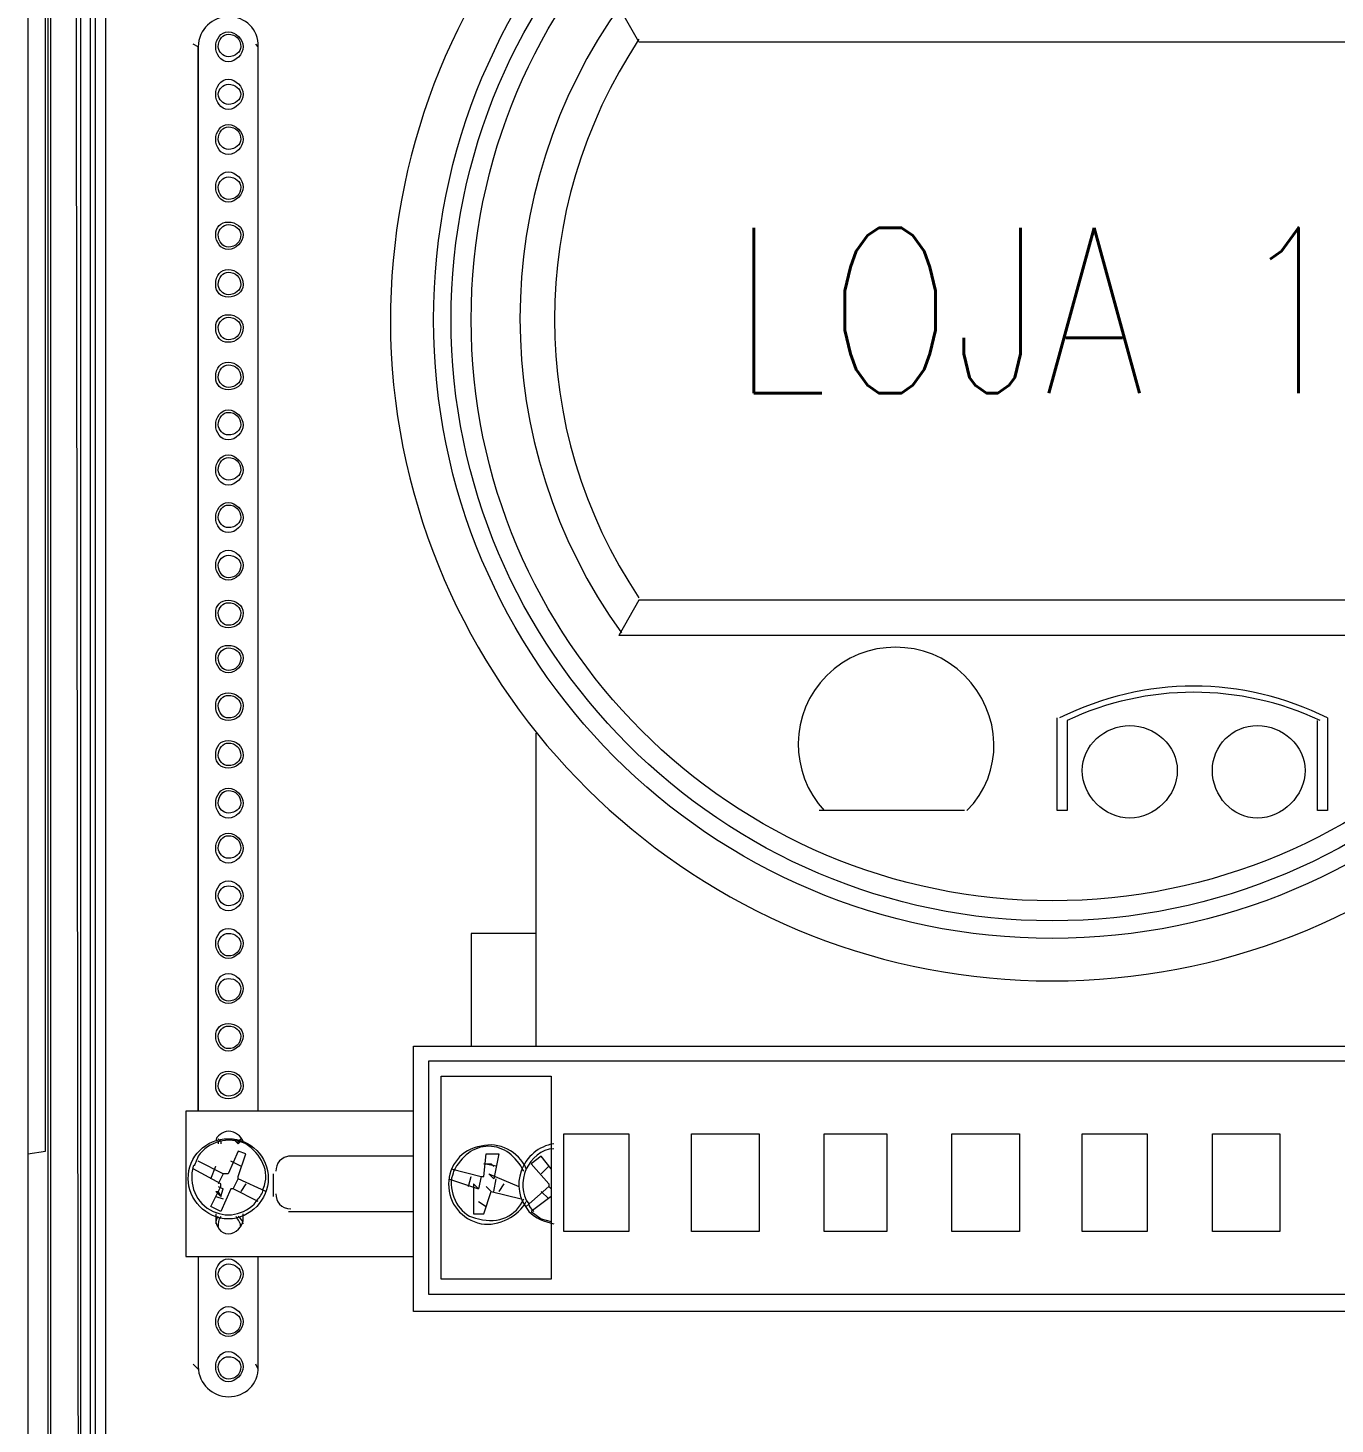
# Model space of a CAD drawing. Header units: metres. Extents: x 2999 to 3164, y 1641 to 1678.
# Drawn here: x 3005.455 to 3006.265, y 1651.339 to 1652.204 of the extents above; entities that cross this region are included whole.
import ezdxf

# ---------------------------------------------------------------- set-up
doc = ezdxf.new("R2010")
doc.units = ezdxf.units.M
doc.linetypes.add('CONTORNO_QUADRO_T', pattern=[0.35, 0.2, -0.15])
doc.styles.add('ROMANS', font='ROMANS.shx', dxfattribs={"width": 0.8, "height": 0.1})

msp = doc.modelspace()

# ---------------------------------------------------------------- linework, layer by layer
at = {"color": 7, "linetype": 'Continuous', "lineweight": 20, "true_color": 0x000007}
for points in [[(3005.45479, 1652.67497), (3005.45479, 1650.14374), (3005.45479, 1650.14374)], [(3005.45479, 1652.67497), (3005.45479, 1650.14374), (3005.45479, 1650.14374)], [(3005.4967, 1650.67606), (3005.4967, 1652.59271), (3005.49359, 1652.59737), (3005.49359, 1652.45925)], [(3005.45479, 1651.50635), (3005.46566, 1651.5079), (3005.46566, 1652.58961), (3005.45479, 1652.58961)], [(3005.4967, 1652.59271), (3005.5029, 1652.59271), (3005.5029, 1650.96627)], [(3005.46876, 1652.5834), (3005.46876, 1650.15771), (3005.46876, 1650.15771)], [(3005.46721, 1652.57564), (3005.46721, 1650.15616), (3005.46721, 1650.15616)], [(3005.48738, 1652.46546), (3005.48428, 1652.46856), (3005.48738, 1650.21979)], [(3005.49359, 1650.21979), (3005.49359, 1652.45925), (3005.48738, 1652.46546), (3005.48738, 1650.21979)], [(3005.83347, 1652.19542), (3005.82105, 1652.21714), (3005.82105, 1652.21714)], [(3005.83347, 1652.19542), (3006.34561, 1652.19542), (3006.35647, 1652.21714)], [(3005.56033, 1651.53273), (3005.56033, 1652.19231), (3005.55722, 1652.19386)], [(3005.56033, 1652.19231), (3005.56033, 1651.53273), (3005.56033, 1651.53273)], [(3005.59757, 1652.19231), (3005.59602, 1652.19386), (3005.59602, 1652.19386)], [(3005.59757, 1651.53273), (3005.59757, 1652.19231), (3005.59757, 1652.19231)], [(3005.59757, 1651.53273), (3005.59757, 1652.19231), (3005.59757, 1652.19231)], [(3005.83347, 1651.84933), (3005.82105, 1651.8276), (3005.82105, 1651.8276)], [(3006.34561, 1651.84933), (3005.83347, 1651.84933), (3005.83347, 1651.84933)], [(3006.35647, 1651.8276), (3005.82105, 1651.8276), (3005.82105, 1651.8276)], [(3006.09885, 1651.77484), (3006.09885, 1651.71897), (3006.09264, 1651.71897), (3006.09264, 1651.77639)], [(3006.26025, 1651.77639), (3006.26025, 1651.71897), (3006.25405, 1651.71897)], [(3005.76984, 1651.57309), (3005.76984, 1651.76708), (3005.76984, 1651.76708)], [(3006.25405, 1651.71897), (3006.25405, 1651.77484), (3006.25405, 1651.77484)], [(3006.03522, 1651.71897), (3005.94521, 1651.71897), (3005.94521, 1651.71897)], [(3005.76984, 1651.64292), (3005.72949, 1651.64292), (3005.72949, 1651.57309)], [(3005.69379, 1651.57309), (3006.48373, 1651.57309), (3006.48373, 1651.57309)], [(3005.69379, 1651.40858), (3005.69379, 1651.57309), (3005.69379, 1651.57309)], [(3005.7031, 1651.56377), (3005.7031, 1651.41944), (3005.7031, 1651.41944)], [(3006.47442, 1651.56377), (3005.7031, 1651.56377), (3005.7031, 1651.56377)], [(3005.77915, 1651.55446), (3005.77915, 1651.42875), (3005.71086, 1651.42875), (3005.71086, 1651.55446)], [(3005.71086, 1651.55446), (3005.77915, 1651.55446), (3005.77915, 1651.55446)], [(3005.55257, 1651.53273), (3005.55257, 1651.44272), (3005.55257, 1651.44272)], [(3005.69379, 1651.53273), (3005.55257, 1651.53273), (3005.55257, 1651.53273)], [(3005.78691, 1651.51877), (3005.82726, 1651.51877), (3005.82726, 1651.51877)], [(3005.78691, 1651.45824), (3005.78691, 1651.51877), (3005.78691, 1651.51877)], [(3005.82726, 1651.51877), (3005.82726, 1651.45824), (3005.82726, 1651.45824)], [(3005.90796, 1651.51877), (3005.90796, 1651.45824), (3005.86606, 1651.45824)], [(3005.86606, 1651.45824), (3005.86606, 1651.51877), (3005.86606, 1651.51877)], [(3005.86606, 1651.51877), (3005.90796, 1651.51877), (3005.90796, 1651.51877)], [(3005.94831, 1651.45824), (3005.94831, 1651.51877), (3005.94831, 1651.51877)], [(3005.94831, 1651.51877), (3005.98711, 1651.51877), (3005.98711, 1651.51877)], [(3005.98711, 1651.51877), (3005.98711, 1651.45824), (3005.98711, 1651.45824)], [(3006.06936, 1651.51877), (3006.06936, 1651.45824), (3006.02746, 1651.45824)], [(3006.02746, 1651.51877), (3006.06936, 1651.51877), (3006.06936, 1651.51877)], [(3006.02746, 1651.45824), (3006.02746, 1651.51877), (3006.02746, 1651.51877)], [(3006.10816, 1651.45824), (3006.10816, 1651.51877), (3006.10816, 1651.51877)], [(3006.10816, 1651.51877), (3006.14851, 1651.51877), (3006.14851, 1651.51877)], [(3006.14851, 1651.51877), (3006.14851, 1651.45824), (3006.14851, 1651.45824)], [(3006.18886, 1651.45824), (3006.18886, 1651.51877), (3006.18886, 1651.51877)], [(3006.18886, 1651.51877), (3006.23077, 1651.51877), (3006.23077, 1651.51877)], [(3006.23077, 1651.51877), (3006.23077, 1651.45824), (3006.23077, 1651.45824)], [(3005.58516, 1651.49083), (3005.58516, 1651.49238), (3005.58981, 1651.50635), (3005.58516, 1651.5079), (3005.57895, 1651.49394), (3005.57584, 1651.49394), (3005.56033, 1651.5017)], [(3005.57274, 1651.51566), (3005.57429, 1651.51411), (3005.57429, 1651.51256)], [(3005.57274, 1651.51411), (3005.57274, 1651.51256), (3005.57274, 1651.51256)], [(3005.58671, 1651.51411), (3005.58516, 1651.51256), (3005.58205, 1651.51566)], [(3005.58516, 1651.51256), (3005.58516, 1651.51411), (3005.58671, 1651.51566)], [(3005.56808, 1651.49083), (3005.57119, 1651.49859), (3005.57119, 1651.49859)], [(3005.58671, 1651.49859), (3005.5805, 1651.5017), (3005.5805, 1651.5017)], [(3005.69379, 1651.5048), (3005.6162, 1651.5048), (3005.6162, 1651.5048)], [(3005.71707, 1651.49704), (3005.7357, 1651.49238), (3005.73725, 1651.49238), (3005.7388, 1651.50635)], [(3005.73725, 1651.50014), (3005.7419, 1651.50014), (3005.74345, 1651.49859)], [(3005.74501, 1651.49859), (3005.73725, 1651.50014), (3005.73725, 1651.50014)], [(3005.7388, 1651.50635), (3005.74656, 1651.50635), (3005.74345, 1651.49083), (3005.74035, 1651.49394), (3005.75897, 1651.48618)], [(3005.77915, 1651.49704), (3005.77294, 1651.5048), (3005.76673, 1651.50014), (3005.7776, 1651.48773), (3005.7776, 1651.48618), (3005.76363, 1651.47376)], [(3005.7776, 1651.49859), (3005.77294, 1651.49394), (3005.77294, 1651.49394)], [(3005.57429, 1651.47066), (3005.56808, 1651.47376), (3005.57429, 1651.48618), (3005.57429, 1651.48773), (3005.55722, 1651.49704)], [(3005.57584, 1651.49394), (3005.57274, 1651.48773), (3005.57274, 1651.48773)], [(3005.58205, 1651.48462), (3005.58516, 1651.49083), (3005.58516, 1651.49083)], [(3005.60223, 1651.48307), (3005.58516, 1651.49083), (3005.58516, 1651.49083)], [(3005.60688, 1651.49394), (3005.60688, 1651.47997), (3005.60688, 1651.47997)], [(3005.71552, 1651.49083), (3005.73414, 1651.48462), (3005.73104, 1651.48773), (3005.73104, 1651.46911), (3005.73725, 1651.46911), (3005.7419, 1651.48307), (3005.76053, 1651.47842)], [(3005.72794, 1651.48618), (3005.72949, 1651.49238), (3005.72949, 1651.49238)], [(3005.7357, 1651.49238), (3005.73414, 1651.48462), (3005.73414, 1651.48462)], [(3005.74345, 1651.48307), (3005.74501, 1651.49083), (3005.74501, 1651.49083)], [(3005.57429, 1651.47997), (3005.57119, 1651.48307), (3005.57274, 1651.48307), (3005.57429, 1651.47997), (3005.57584, 1651.48462)], [(3005.57274, 1651.48618), (3005.57584, 1651.48462), (3005.57584, 1651.48462)], [(3005.59757, 1651.47686), (3005.58205, 1651.48462), (3005.5805, 1651.48462), (3005.57429, 1651.47066)], [(3005.58981, 1651.48773), (3005.58671, 1651.48307), (3005.58671, 1651.48307)], [(3005.7419, 1651.48307), (3005.7388, 1651.48618), (3005.7388, 1651.48618)], [(3005.74966, 1651.48773), (3005.74656, 1651.48307), (3005.74656, 1651.48307)], [(3005.7776, 1651.47842), (3005.77294, 1651.48307), (3005.77294, 1651.48307)], [(3005.7776, 1651.48618), (3005.77915, 1651.48462), (3005.77915, 1651.48462)], [(3005.57119, 1651.47997), (3005.57584, 1651.47842), (3005.57584, 1651.47842)], [(3005.73414, 1651.47686), (3005.7388, 1651.47376), (3005.7388, 1651.47376)], [(3005.77915, 1651.47997), (3005.76673, 1651.47066), (3005.76673, 1651.47066)], [(3005.57119, 1651.46911), (3005.57119, 1651.46445), (3005.57119, 1651.46445)], [(3005.58826, 1651.46445), (3005.58826, 1651.46911), (3005.58826, 1651.46911)], [(3005.6162, 1651.47066), (3005.69379, 1651.47066), (3005.69379, 1651.47066)], [(3005.76673, 1651.47066), (3005.77294, 1651.466), (3005.77915, 1651.46445)], [(3005.82726, 1651.45824), (3005.78691, 1651.45824), (3005.78691, 1651.45824)], [(3005.98711, 1651.45824), (3005.94831, 1651.45824), (3005.94831, 1651.45824)], [(3006.14851, 1651.45824), (3006.10816, 1651.45824), (3006.10816, 1651.45824)], [(3006.23077, 1651.45824), (3006.18886, 1651.45824), (3006.18886, 1651.45824)], [(3005.55257, 1651.44272), (3005.69379, 1651.44272), (3005.69379, 1651.44272)], [(3005.56033, 1651.44272), (3005.56033, 1651.37288), (3005.55722, 1651.37599)], [(3005.56033, 1651.44272), (3005.56033, 1651.37288), (3005.56033, 1651.37288)], [(3005.59757, 1651.37288), (3005.59757, 1651.44272), (3005.59757, 1651.44272)], [(3005.59757, 1651.37288), (3005.59757, 1651.44272), (3005.59757, 1651.44272)], [(3005.7031, 1651.41944), (3006.47442, 1651.41944), (3006.47442, 1651.41944)], [(3006.48373, 1651.40858), (3005.69379, 1651.40858), (3005.69379, 1651.40858)], [(3005.59757, 1651.37288), (3005.59602, 1651.37599), (3005.59602, 1651.37599)]]:
    msp.add_lwpolyline(points, dxfattribs=at)
for points, knots in [([(3006.00729, 1652.4251), (3005.80088, 1652.3832), (3005.6612, 1652.19076), (3005.68138, 1651.9828), (3005.68138, 1651.9828), (3005.7031, 1651.77329), (3005.88003, 1651.61344), (3006.08954, 1651.61344), (3006.08954, 1651.61344), (3006.3006, 1651.61344), (3006.47597, 1651.77329), (3006.4977, 1651.9828), (3006.4977, 1651.9828), (3006.51943, 1652.19076), (3006.37975, 1652.3832), (3006.17334, 1652.4251)], [0, 0, 0, 0, 0.0625, 0.0625, 0.0625, 0.062501, 0.125, 0.125, 0.125, 0.125001, 0.1875, 0.1875, 0.1875, 0.187501, 1, 1, 1, 1]), ([(3006.47442, 1652.02315), (3006.47442, 1652.23577), (3006.30216, 1652.40803), (3006.08954, 1652.40803), (3006.08954, 1652.40803), (3005.87692, 1652.40803), (3005.70621, 1652.23577), (3005.70621, 1652.02315), (3005.70621, 1652.02315), (3005.70621, 1651.81209), (3005.87692, 1651.63982), (3006.08954, 1651.63982), (3006.08954, 1651.63982), (3006.30216, 1651.63982), (3006.47442, 1651.81209), (3006.47442, 1652.02315)], [0, 0, 0, 0, 0.0625, 0.0625, 0.0625, 0.062501, 0.125, 0.125, 0.125, 0.125001, 0.1875, 0.1875, 0.1875, 0.187501, 1, 1, 1, 1]), ([(3006.46201, 1652.02315), (3006.46201, 1652.22956), (3006.29595, 1652.39562), (3006.08954, 1652.39562), (3006.08954, 1652.39562), (3005.88468, 1652.39562), (3005.71707, 1652.22956), (3005.71707, 1652.02315), (3005.71707, 1652.02315), (3005.71707, 1651.81829), (3005.88468, 1651.65068), (3006.08954, 1651.65068), (3006.08954, 1651.65068), (3006.29595, 1651.65068), (3006.46201, 1651.81829), (3006.46201, 1652.02315)], [0, 0, 0, 0, 0.0625, 0.0625, 0.0625, 0.062501, 0.125, 0.125, 0.125, 0.125001, 0.1875, 0.1875, 0.1875, 0.187501, 1, 1, 1, 1]), ([(3006.45114, 1652.02315), (3006.45114, 1652.22335), (3006.28974, 1652.38475), (3006.08954, 1652.38475), (3006.08954, 1652.38475), (3005.89089, 1652.38475), (3005.72949, 1652.22335), (3005.72949, 1652.02315), (3005.72949, 1652.02315), (3005.72949, 1651.8245), (3005.89089, 1651.6631), (3006.08954, 1651.6631), (3006.08954, 1651.6631), (3006.28974, 1651.6631), (3006.45114, 1651.8245), (3006.45114, 1652.02315)], [0, 0, 0, 0, 0.0625, 0.0625, 0.0625, 0.062501, 0.125, 0.125, 0.125, 0.125001, 0.1875, 0.1875, 0.1875, 0.187501, 1, 1, 1, 1]), ([(3005.59757, 1652.19231), (3005.59757, 1652.20318), (3005.58981, 1652.21094), (3005.57895, 1652.21094), (3005.57895, 1652.21094), (3005.56964, 1652.21094), (3005.56033, 1652.20318), (3005.56033, 1652.19231)], [0, 0, 0, 0, 0.125, 0.125, 0.125, 0.125001, 1, 1, 1, 1]), ([(3005.59757, 1652.19231), (3005.59757, 1652.20318), (3005.58981, 1652.21094), (3005.57895, 1652.21094), (3005.57895, 1652.21094), (3005.56964, 1652.21094), (3005.56033, 1652.20318), (3005.56033, 1652.19231)], [0, 0, 0, 0, 0.125, 0.125, 0.125, 0.125001, 1, 1, 1, 1]), ([(3005.58826, 1652.19231), (3005.58826, 1652.19697), (3005.5836, 1652.20162), (3005.57895, 1652.20162), (3005.57895, 1652.20162), (3005.57429, 1652.20162), (3005.57119, 1652.19697), (3005.57119, 1652.19231), (3005.57119, 1652.19231), (3005.57119, 1652.18766), (3005.57429, 1652.183), (3005.57895, 1652.183), (3005.57895, 1652.183), (3005.5836, 1652.183), (3005.58826, 1652.18766), (3005.58826, 1652.19231)], [0, 0, 0, 0, 0.0625, 0.0625, 0.0625, 0.062501, 0.125, 0.125, 0.125, 0.125001, 0.1875, 0.1875, 0.1875, 0.187501, 1, 1, 1, 1]), ([(3005.58671, 1652.19231), (3005.58671, 1652.19697), (3005.5836, 1652.20007), (3005.57895, 1652.20007), (3005.57895, 1652.20007), (3005.57584, 1652.20007), (3005.57274, 1652.19697), (3005.57274, 1652.19231), (3005.57274, 1652.19231), (3005.57274, 1652.18921), (3005.57584, 1652.1861), (3005.57895, 1652.1861), (3005.57895, 1652.1861), (3005.5836, 1652.1861), (3005.58671, 1652.18921), (3005.58671, 1652.19231)], [0, 0, 0, 0, 0.0625, 0.0625, 0.0625, 0.062501, 0.125, 0.125, 0.125, 0.125001, 0.1875, 0.1875, 0.1875, 0.187501, 1, 1, 1, 1]), ([(3005.58826, 1652.16283), (3005.58826, 1652.16748), (3005.5836, 1652.17214), (3005.57895, 1652.17214), (3005.57895, 1652.17214), (3005.57429, 1652.17214), (3005.57119, 1652.16748), (3005.57119, 1652.16283), (3005.57119, 1652.16283), (3005.57119, 1652.15817), (3005.57429, 1652.15351), (3005.57895, 1652.15351), (3005.57895, 1652.15351), (3005.5836, 1652.15351), (3005.58826, 1652.15817), (3005.58826, 1652.16283)], [0, 0, 0, 0, 0.0625, 0.0625, 0.0625, 0.062501, 0.125, 0.125, 0.125, 0.125001, 0.1875, 0.1875, 0.1875, 0.187501, 1, 1, 1, 1]), ([(3005.58671, 1652.16283), (3005.58671, 1652.16593), (3005.5836, 1652.16903), (3005.57895, 1652.16903), (3005.57895, 1652.16903), (3005.57584, 1652.16903), (3005.57274, 1652.16593), (3005.57274, 1652.16283), (3005.57274, 1652.16283), (3005.57274, 1652.15972), (3005.57584, 1652.15662), (3005.57895, 1652.15662), (3005.57895, 1652.15662), (3005.5836, 1652.15662), (3005.58671, 1652.15972), (3005.58671, 1652.16283)], [0, 0, 0, 0, 0.0625, 0.0625, 0.0625, 0.062501, 0.125, 0.125, 0.125, 0.125001, 0.1875, 0.1875, 0.1875, 0.187501, 1, 1, 1, 1]), ([(3005.58826, 1652.13489), (3005.58826, 1652.13955), (3005.5836, 1652.1442), (3005.57895, 1652.1442), (3005.57895, 1652.1442), (3005.57429, 1652.1442), (3005.57119, 1652.13955), (3005.57119, 1652.13489), (3005.57119, 1652.13489), (3005.57119, 1652.13023), (3005.57429, 1652.12558), (3005.57895, 1652.12558), (3005.57895, 1652.12558), (3005.5836, 1652.12558), (3005.58826, 1652.13023), (3005.58826, 1652.13489)], [0, 0, 0, 0, 0.0625, 0.0625, 0.0625, 0.062501, 0.125, 0.125, 0.125, 0.125001, 0.1875, 0.1875, 0.1875, 0.187501, 1, 1, 1, 1]), ([(3005.58671, 1652.13489), (3005.58671, 1652.13955), (3005.5836, 1652.14265), (3005.57895, 1652.14265), (3005.57895, 1652.14265), (3005.57584, 1652.14265), (3005.57274, 1652.13955), (3005.57274, 1652.13489), (3005.57274, 1652.13489), (3005.57274, 1652.13179), (3005.57584, 1652.12868), (3005.57895, 1652.12868), (3005.57895, 1652.12868), (3005.5836, 1652.12868), (3005.58671, 1652.13179), (3005.58671, 1652.13489)], [0, 0, 0, 0, 0.0625, 0.0625, 0.0625, 0.062501, 0.125, 0.125, 0.125, 0.125001, 0.1875, 0.1875, 0.1875, 0.187501, 1, 1, 1, 1]), ([(3005.58826, 1652.1054), (3005.58826, 1652.11006), (3005.5836, 1652.11472), (3005.57895, 1652.11472), (3005.57895, 1652.11472), (3005.57429, 1652.11472), (3005.57119, 1652.11006), (3005.57119, 1652.1054), (3005.57119, 1652.1054), (3005.57119, 1652.10075), (3005.57429, 1652.09609), (3005.57895, 1652.09609), (3005.57895, 1652.09609), (3005.5836, 1652.09609), (3005.58826, 1652.10075), (3005.58826, 1652.1054)], [0, 0, 0, 0, 0.0625, 0.0625, 0.0625, 0.062501, 0.125, 0.125, 0.125, 0.125001, 0.1875, 0.1875, 0.1875, 0.187501, 1, 1, 1, 1]), ([(3005.58671, 1652.1054), (3005.58671, 1652.10851), (3005.5836, 1652.11161), (3005.57895, 1652.11161), (3005.57895, 1652.11161), (3005.57584, 1652.11161), (3005.57274, 1652.10851), (3005.57274, 1652.1054), (3005.57274, 1652.1054), (3005.57274, 1652.10075), (3005.57584, 1652.09764), (3005.57895, 1652.09764), (3005.57895, 1652.09764), (3005.5836, 1652.09764), (3005.58671, 1652.10075), (3005.58671, 1652.1054)], [0, 0, 0, 0, 0.0625, 0.0625, 0.0625, 0.062501, 0.125, 0.125, 0.125, 0.125001, 0.1875, 0.1875, 0.1875, 0.187501, 1, 1, 1, 1]), ([(3005.58826, 1652.07592), (3005.58826, 1652.08057), (3005.5836, 1652.08368), (3005.57895, 1652.08368), (3005.57895, 1652.08368), (3005.57429, 1652.08368), (3005.57119, 1652.08057), (3005.57119, 1652.07592), (3005.57119, 1652.07592), (3005.57119, 1652.07126), (3005.57429, 1652.0666), (3005.57895, 1652.0666), (3005.57895, 1652.0666), (3005.5836, 1652.0666), (3005.58826, 1652.07126), (3005.58826, 1652.07592)], [0, 0, 0, 0, 0.0625, 0.0625, 0.0625, 0.062501, 0.125, 0.125, 0.125, 0.125001, 0.1875, 0.1875, 0.1875, 0.187501, 1, 1, 1, 1]), ([(3005.58671, 1652.07592), (3005.58671, 1652.07902), (3005.5836, 1652.08212), (3005.57895, 1652.08212), (3005.57895, 1652.08212), (3005.57584, 1652.08212), (3005.57274, 1652.07902), (3005.57274, 1652.07592), (3005.57274, 1652.07592), (3005.57274, 1652.07126), (3005.57584, 1652.06816), (3005.57895, 1652.06816), (3005.57895, 1652.06816), (3005.5836, 1652.06816), (3005.58671, 1652.07126), (3005.58671, 1652.07592)], [0, 0, 0, 0, 0.0625, 0.0625, 0.0625, 0.062501, 0.125, 0.125, 0.125, 0.125001, 0.1875, 0.1875, 0.1875, 0.187501, 1, 1, 1, 1]), ([(3005.58826, 1652.04488), (3005.58826, 1652.05109), (3005.5836, 1652.05419), (3005.57895, 1652.05419), (3005.57895, 1652.05419), (3005.57429, 1652.05419), (3005.57119, 1652.05109), (3005.57119, 1652.04488), (3005.57119, 1652.04488), (3005.57119, 1652.04022), (3005.57429, 1652.03712), (3005.57895, 1652.03712), (3005.57895, 1652.03712), (3005.5836, 1652.03712), (3005.58826, 1652.04022), (3005.58826, 1652.04488)], [0, 0, 0, 0, 0.0625, 0.0625, 0.0625, 0.062501, 0.125, 0.125, 0.125, 0.125001, 0.1875, 0.1875, 0.1875, 0.187501, 1, 1, 1, 1]), ([(3005.58671, 1652.04488), (3005.58671, 1652.04953), (3005.5836, 1652.05264), (3005.57895, 1652.05264), (3005.57895, 1652.05264), (3005.57584, 1652.05264), (3005.57274, 1652.04953), (3005.57274, 1652.04488), (3005.57274, 1652.04488), (3005.57274, 1652.04177), (3005.57584, 1652.03867), (3005.57895, 1652.03867), (3005.57895, 1652.03867), (3005.5836, 1652.03867), (3005.58671, 1652.04177), (3005.58671, 1652.04488)], [0, 0, 0, 0, 0.0625, 0.0625, 0.0625, 0.062501, 0.125, 0.125, 0.125, 0.125001, 0.1875, 0.1875, 0.1875, 0.187501, 1, 1, 1, 1]), ([(3005.58826, 1652.01849), (3005.58826, 1652.02315), (3005.5836, 1652.02625), (3005.57895, 1652.02625), (3005.57895, 1652.02625), (3005.57429, 1652.02625), (3005.57119, 1652.02315), (3005.57119, 1652.01849), (3005.57119, 1652.01849), (3005.57119, 1652.01229), (3005.57429, 1652.00918), (3005.57895, 1652.00918), (3005.57895, 1652.00918), (3005.5836, 1652.00918), (3005.58826, 1652.01229), (3005.58826, 1652.01849)], [0, 0, 0, 0, 0.0625, 0.0625, 0.0625, 0.062501, 0.125, 0.125, 0.125, 0.125001, 0.1875, 0.1875, 0.1875, 0.187501, 1, 1, 1, 1]), ([(3005.58671, 1652.01849), (3005.58671, 1652.0216), (3005.5836, 1652.0247), (3005.57895, 1652.0247), (3005.57895, 1652.0247), (3005.57584, 1652.0247), (3005.57274, 1652.0216), (3005.57274, 1652.01849), (3005.57274, 1652.01849), (3005.57274, 1652.01384), (3005.57584, 1652.01073), (3005.57895, 1652.01073), (3005.57895, 1652.01073), (3005.5836, 1652.01073), (3005.58671, 1652.01384), (3005.58671, 1652.01849)], [0, 0, 0, 0, 0.0625, 0.0625, 0.0625, 0.062501, 0.125, 0.125, 0.125, 0.125001, 0.1875, 0.1875, 0.1875, 0.187501, 1, 1, 1, 1]), ([(3005.58826, 1651.98746), (3005.58826, 1651.99366), (3005.5836, 1651.99677), (3005.57895, 1651.99677), (3005.57895, 1651.99677), (3005.57429, 1651.99677), (3005.57119, 1651.99366), (3005.57119, 1651.98746), (3005.57119, 1651.98746), (3005.57119, 1651.9828), (3005.57429, 1651.9797), (3005.57895, 1651.9797), (3005.57895, 1651.9797), (3005.5836, 1651.9797), (3005.58826, 1651.9828), (3005.58826, 1651.98746)], [0, 0, 0, 0, 0.0625, 0.0625, 0.0625, 0.062501, 0.125, 0.125, 0.125, 0.125001, 0.1875, 0.1875, 0.1875, 0.187501, 1, 1, 1, 1]), ([(3005.58671, 1651.98746), (3005.58671, 1651.99211), (3005.5836, 1651.99522), (3005.57895, 1651.99522), (3005.57895, 1651.99522), (3005.57584, 1651.99522), (3005.57274, 1651.99211), (3005.57274, 1651.98746), (3005.57274, 1651.98746), (3005.57274, 1651.98435), (3005.57584, 1651.98125), (3005.57895, 1651.98125), (3005.57895, 1651.98125), (3005.5836, 1651.98125), (3005.58671, 1651.98435), (3005.58671, 1651.98746)], [0, 0, 0, 0, 0.0625, 0.0625, 0.0625, 0.062501, 0.125, 0.125, 0.125, 0.125001, 0.1875, 0.1875, 0.1875, 0.187501, 1, 1, 1, 1]), ([(3005.58826, 1651.95797), (3005.58826, 1651.96262), (3005.5836, 1651.96728), (3005.57895, 1651.96728), (3005.57895, 1651.96728), (3005.57429, 1651.96728), (3005.57119, 1651.96262), (3005.57119, 1651.95797), (3005.57119, 1651.95797), (3005.57119, 1651.95331), (3005.57429, 1651.94866), (3005.57895, 1651.94866), (3005.57895, 1651.94866), (3005.5836, 1651.94866), (3005.58826, 1651.95331), (3005.58826, 1651.95797)], [0, 0, 0, 0, 0.0625, 0.0625, 0.0625, 0.062501, 0.125, 0.125, 0.125, 0.125001, 0.1875, 0.1875, 0.1875, 0.187501, 1, 1, 1, 1]), ([(3005.58671, 1651.95797), (3005.58671, 1651.96262), (3005.5836, 1651.96573), (3005.57895, 1651.96573), (3005.57895, 1651.96573), (3005.57584, 1651.96573), (3005.57274, 1651.96262), (3005.57274, 1651.95797), (3005.57274, 1651.95797), (3005.57274, 1651.95486), (3005.57584, 1651.95176), (3005.57895, 1651.95176), (3005.57895, 1651.95176), (3005.5836, 1651.95176), (3005.58671, 1651.95486), (3005.58671, 1651.95797)], [0, 0, 0, 0, 0.0625, 0.0625, 0.0625, 0.062501, 0.125, 0.125, 0.125, 0.125001, 0.1875, 0.1875, 0.1875, 0.187501, 1, 1, 1, 1]), ([(3005.58826, 1651.93003), (3005.58826, 1651.93469), (3005.5836, 1651.93935), (3005.57895, 1651.93935), (3005.57895, 1651.93935), (3005.57429, 1651.93935), (3005.57119, 1651.93469), (3005.57119, 1651.93003), (3005.57119, 1651.93003), (3005.57119, 1651.92538), (3005.57429, 1651.92072), (3005.57895, 1651.92072), (3005.57895, 1651.92072), (3005.5836, 1651.92072), (3005.58826, 1651.92538), (3005.58826, 1651.93003)], [0, 0, 0, 0, 0.0625, 0.0625, 0.0625, 0.062501, 0.125, 0.125, 0.125, 0.125001, 0.1875, 0.1875, 0.1875, 0.187501, 1, 1, 1, 1]), ([(3005.58671, 1651.93003), (3005.58671, 1651.93469), (3005.5836, 1651.93779), (3005.57895, 1651.93779), (3005.57895, 1651.93779), (3005.57584, 1651.93779), (3005.57274, 1651.93469), (3005.57274, 1651.93003), (3005.57274, 1651.93003), (3005.57274, 1651.92693), (3005.57584, 1651.92383), (3005.57895, 1651.92383), (3005.57895, 1651.92383), (3005.5836, 1651.92383), (3005.58671, 1651.92693), (3005.58671, 1651.93003)], [0, 0, 0, 0, 0.0625, 0.0625, 0.0625, 0.062501, 0.125, 0.125, 0.125, 0.125001, 0.1875, 0.1875, 0.1875, 0.187501, 1, 1, 1, 1]), ([(3005.58826, 1651.90055), (3005.58826, 1651.9052), (3005.5836, 1651.90986), (3005.57895, 1651.90986), (3005.57895, 1651.90986), (3005.57429, 1651.90986), (3005.57119, 1651.9052), (3005.57119, 1651.90055), (3005.57119, 1651.90055), (3005.57119, 1651.89589), (3005.57429, 1651.89123), (3005.57895, 1651.89123), (3005.57895, 1651.89123), (3005.5836, 1651.89123), (3005.58826, 1651.89589), (3005.58826, 1651.90055)], [0, 0, 0, 0, 0.0625, 0.0625, 0.0625, 0.062501, 0.125, 0.125, 0.125, 0.125001, 0.1875, 0.1875, 0.1875, 0.187501, 1, 1, 1, 1]), ([(3005.58671, 1651.90055), (3005.58671, 1651.9052), (3005.5836, 1651.90831), (3005.57895, 1651.90831), (3005.57895, 1651.90831), (3005.57584, 1651.90831), (3005.57274, 1651.9052), (3005.57274, 1651.90055), (3005.57274, 1651.90055), (3005.57274, 1651.89744), (3005.57584, 1651.89434), (3005.57895, 1651.89434), (3005.57895, 1651.89434), (3005.5836, 1651.89434), (3005.58671, 1651.89744), (3005.58671, 1651.90055)], [0, 0, 0, 0, 0.0625, 0.0625, 0.0625, 0.062501, 0.125, 0.125, 0.125, 0.125001, 0.1875, 0.1875, 0.1875, 0.187501, 1, 1, 1, 1]), ([(3005.58826, 1651.87106), (3005.58826, 1651.87572), (3005.5836, 1651.88037), (3005.57895, 1651.88037), (3005.57895, 1651.88037), (3005.57429, 1651.88037), (3005.57119, 1651.87572), (3005.57119, 1651.87106), (3005.57119, 1651.87106), (3005.57119, 1651.8664), (3005.57429, 1651.86175), (3005.57895, 1651.86175), (3005.57895, 1651.86175), (3005.5836, 1651.86175), (3005.58826, 1651.8664), (3005.58826, 1651.87106)], [0, 0, 0, 0, 0.0625, 0.0625, 0.0625, 0.062501, 0.125, 0.125, 0.125, 0.125001, 0.1875, 0.1875, 0.1875, 0.187501, 1, 1, 1, 1]), ([(3005.58671, 1651.87106), (3005.58671, 1651.87416), (3005.5836, 1651.87727), (3005.57895, 1651.87727), (3005.57895, 1651.87727), (3005.57584, 1651.87727), (3005.57274, 1651.87416), (3005.57274, 1651.87106), (3005.57274, 1651.87106), (3005.57274, 1651.8664), (3005.57584, 1651.8633), (3005.57895, 1651.8633), (3005.57895, 1651.8633), (3005.5836, 1651.8633), (3005.58671, 1651.8664), (3005.58671, 1651.87106)], [0, 0, 0, 0, 0.0625, 0.0625, 0.0625, 0.062501, 0.125, 0.125, 0.125, 0.125001, 0.1875, 0.1875, 0.1875, 0.187501, 1, 1, 1, 1]), ([(3005.58826, 1651.84157), (3005.58826, 1651.84623), (3005.5836, 1651.84933), (3005.57895, 1651.84933), (3005.57895, 1651.84933), (3005.57429, 1651.84933), (3005.57119, 1651.84623), (3005.57119, 1651.84157), (3005.57119, 1651.84157), (3005.57119, 1651.83536), (3005.57429, 1651.83226), (3005.57895, 1651.83226), (3005.57895, 1651.83226), (3005.5836, 1651.83226), (3005.58826, 1651.83536), (3005.58826, 1651.84157)], [0, 0, 0, 0, 0.0625, 0.0625, 0.0625, 0.062501, 0.125, 0.125, 0.125, 0.125001, 0.1875, 0.1875, 0.1875, 0.187501, 1, 1, 1, 1]), ([(3005.58671, 1651.84157), (3005.58671, 1651.84468), (3005.5836, 1651.84778), (3005.57895, 1651.84778), (3005.57895, 1651.84778), (3005.57584, 1651.84778), (3005.57274, 1651.84468), (3005.57274, 1651.84157), (3005.57274, 1651.84157), (3005.57274, 1651.83692), (3005.57584, 1651.83381), (3005.57895, 1651.83381), (3005.57895, 1651.83381), (3005.5836, 1651.83381), (3005.58671, 1651.83692), (3005.58671, 1651.84157)], [0, 0, 0, 0, 0.0625, 0.0625, 0.0625, 0.062501, 0.125, 0.125, 0.125, 0.125001, 0.1875, 0.1875, 0.1875, 0.187501, 1, 1, 1, 1]), ([(3005.58826, 1651.81364), (3005.58826, 1651.81829), (3005.5836, 1651.8214), (3005.57895, 1651.8214), (3005.57895, 1651.8214), (3005.57429, 1651.8214), (3005.57119, 1651.81829), (3005.57119, 1651.81364), (3005.57119, 1651.81364), (3005.57119, 1651.80898), (3005.57429, 1651.80433), (3005.57895, 1651.80433), (3005.57895, 1651.80433), (3005.5836, 1651.80433), (3005.58826, 1651.80898), (3005.58826, 1651.81364)], [0, 0, 0, 0, 0.0625, 0.0625, 0.0625, 0.062501, 0.125, 0.125, 0.125, 0.125001, 0.1875, 0.1875, 0.1875, 0.187501, 1, 1, 1, 1]), ([(3005.58671, 1651.81364), (3005.58671, 1651.81674), (3005.5836, 1651.81985), (3005.57895, 1651.81985), (3005.57895, 1651.81985), (3005.57584, 1651.81985), (3005.57274, 1651.81674), (3005.57274, 1651.81364), (3005.57274, 1651.81364), (3005.57274, 1651.80898), (3005.57584, 1651.80588), (3005.57895, 1651.80588), (3005.57895, 1651.80588), (3005.5836, 1651.80588), (3005.58671, 1651.80898), (3005.58671, 1651.81364)], [0, 0, 0, 0, 0.0625, 0.0625, 0.0625, 0.062501, 0.125, 0.125, 0.125, 0.125001, 0.1875, 0.1875, 0.1875, 0.187501, 1, 1, 1, 1]), ([(3006.03677, 1651.71897), (3006.06005, 1651.74225), (3006.0585, 1651.77949), (3006.03522, 1651.80277), (3006.03522, 1651.80277), (3006.01194, 1651.82605), (3005.97314, 1651.82605), (3005.94986, 1651.80277), (3005.94986, 1651.80277), (3005.92658, 1651.77949), (3005.92658, 1651.74225), (3005.94831, 1651.71897)], [0, 0, 0, 0, 0.083333, 0.083333, 0.083333, 0.083334, 0.166667, 0.166667, 0.166667, 0.166668, 1, 1, 1, 1]), ([(3005.58826, 1651.78415), (3005.58826, 1651.78881), (3005.5836, 1651.79191), (3005.57895, 1651.79191), (3005.57895, 1651.79191), (3005.57429, 1651.79191), (3005.57119, 1651.78881), (3005.57119, 1651.78415), (3005.57119, 1651.78415), (3005.57119, 1651.77794), (3005.57429, 1651.77484), (3005.57895, 1651.77484), (3005.57895, 1651.77484), (3005.5836, 1651.77484), (3005.58826, 1651.77794), (3005.58826, 1651.78415)], [0, 0, 0, 0, 0.0625, 0.0625, 0.0625, 0.062501, 0.125, 0.125, 0.125, 0.125001, 0.1875, 0.1875, 0.1875, 0.187501, 1, 1, 1, 1]), ([(3005.58671, 1651.78415), (3005.58671, 1651.78725), (3005.5836, 1651.79036), (3005.57895, 1651.79036), (3005.57895, 1651.79036), (3005.57584, 1651.79036), (3005.57274, 1651.78725), (3005.57274, 1651.78415), (3005.57274, 1651.78415), (3005.57274, 1651.77949), (3005.57584, 1651.77639), (3005.57895, 1651.77639), (3005.57895, 1651.77639), (3005.5836, 1651.77639), (3005.58671, 1651.77949), (3005.58671, 1651.78415)], [0, 0, 0, 0, 0.0625, 0.0625, 0.0625, 0.062501, 0.125, 0.125, 0.125, 0.125001, 0.1875, 0.1875, 0.1875, 0.187501, 1, 1, 1, 1]), ([(3006.16714, 1651.7438), (3006.16714, 1651.75932), (3006.15317, 1651.77173), (3006.13765, 1651.77173), (3006.13765, 1651.77173), (3006.12213, 1651.77173), (3006.10816, 1651.75932), (3006.10816, 1651.7438), (3006.10816, 1651.7438), (3006.10816, 1651.72828), (3006.12213, 1651.71431), (3006.13765, 1651.71431), (3006.13765, 1651.71431), (3006.15317, 1651.71431), (3006.16714, 1651.72828), (3006.16714, 1651.7438)], [0, 0, 0, 0, 0.0625, 0.0625, 0.0625, 0.062501, 0.125, 0.125, 0.125, 0.125001, 0.1875, 0.1875, 0.1875, 0.187501, 1, 1, 1, 1]), ([(3006.24629, 1651.7438), (3006.24629, 1651.75932), (3006.23232, 1651.77173), (3006.2168, 1651.77173), (3006.2168, 1651.77173), (3006.20128, 1651.77173), (3006.18886, 1651.75932), (3006.18886, 1651.7438), (3006.18886, 1651.7438), (3006.18886, 1651.72828), (3006.20128, 1651.71431), (3006.2168, 1651.71431), (3006.2168, 1651.71431), (3006.23232, 1651.71431), (3006.24629, 1651.72828), (3006.24629, 1651.7438)], [0, 0, 0, 0, 0.0625, 0.0625, 0.0625, 0.062501, 0.125, 0.125, 0.125, 0.125001, 0.1875, 0.1875, 0.1875, 0.187501, 1, 1, 1, 1]), ([(3005.58826, 1651.75311), (3005.58826, 1651.75932), (3005.5836, 1651.76242), (3005.57895, 1651.76242), (3005.57895, 1651.76242), (3005.57429, 1651.76242), (3005.57119, 1651.75932), (3005.57119, 1651.75311), (3005.57119, 1651.75311), (3005.57119, 1651.74846), (3005.57429, 1651.74535), (3005.57895, 1651.74535), (3005.57895, 1651.74535), (3005.5836, 1651.74535), (3005.58826, 1651.74846), (3005.58826, 1651.75311)], [0, 0, 0, 0, 0.0625, 0.0625, 0.0625, 0.062501, 0.125, 0.125, 0.125, 0.125001, 0.1875, 0.1875, 0.1875, 0.187501, 1, 1, 1, 1]), ([(3005.58671, 1651.75311), (3005.58671, 1651.75777), (3005.5836, 1651.76087), (3005.57895, 1651.76087), (3005.57895, 1651.76087), (3005.57584, 1651.76087), (3005.57274, 1651.75777), (3005.57274, 1651.75311), (3005.57274, 1651.75311), (3005.57274, 1651.75001), (3005.57584, 1651.7469), (3005.57895, 1651.7469), (3005.57895, 1651.7469), (3005.5836, 1651.7469), (3005.58671, 1651.75001), (3005.58671, 1651.75311)], [0, 0, 0, 0, 0.0625, 0.0625, 0.0625, 0.062501, 0.125, 0.125, 0.125, 0.125001, 0.1875, 0.1875, 0.1875, 0.187501, 1, 1, 1, 1]), ([(3005.58826, 1651.72362), (3005.58826, 1651.72828), (3005.5836, 1651.73294), (3005.57895, 1651.73294), (3005.57895, 1651.73294), (3005.57429, 1651.73294), (3005.57119, 1651.72828), (3005.57119, 1651.72362), (3005.57119, 1651.72362), (3005.57119, 1651.71897), (3005.57429, 1651.71431), (3005.57895, 1651.71431), (3005.57895, 1651.71431), (3005.5836, 1651.71431), (3005.58826, 1651.71897), (3005.58826, 1651.72362)], [0, 0, 0, 0, 0.0625, 0.0625, 0.0625, 0.062501, 0.125, 0.125, 0.125, 0.125001, 0.1875, 0.1875, 0.1875, 0.187501, 1, 1, 1, 1]), ([(3005.58671, 1651.72362), (3005.58671, 1651.72828), (3005.5836, 1651.73138), (3005.57895, 1651.73138), (3005.57895, 1651.73138), (3005.57584, 1651.73138), (3005.57274, 1651.72828), (3005.57274, 1651.72362), (3005.57274, 1651.72362), (3005.57274, 1651.72052), (3005.57584, 1651.71742), (3005.57895, 1651.71742), (3005.57895, 1651.71742), (3005.5836, 1651.71742), (3005.58671, 1651.72052), (3005.58671, 1651.72362)], [0, 0, 0, 0, 0.0625, 0.0625, 0.0625, 0.062501, 0.125, 0.125, 0.125, 0.125001, 0.1875, 0.1875, 0.1875, 0.187501, 1, 1, 1, 1]), ([(3005.58826, 1651.69569), (3005.58826, 1651.70035), (3005.5836, 1651.705), (3005.57895, 1651.705), (3005.57895, 1651.705), (3005.57429, 1651.705), (3005.57119, 1651.70035), (3005.57119, 1651.69569), (3005.57119, 1651.69569), (3005.57119, 1651.69103), (3005.57429, 1651.68638), (3005.57895, 1651.68638), (3005.57895, 1651.68638), (3005.5836, 1651.68638), (3005.58826, 1651.69103), (3005.58826, 1651.69569)], [0, 0, 0, 0, 0.0625, 0.0625, 0.0625, 0.062501, 0.125, 0.125, 0.125, 0.125001, 0.1875, 0.1875, 0.1875, 0.187501, 1, 1, 1, 1]), ([(3005.58671, 1651.69569), (3005.58671, 1651.70035), (3005.5836, 1651.70345), (3005.57895, 1651.70345), (3005.57895, 1651.70345), (3005.57584, 1651.70345), (3005.57274, 1651.70035), (3005.57274, 1651.69569), (3005.57274, 1651.69569), (3005.57274, 1651.69259), (3005.57584, 1651.68948), (3005.57895, 1651.68948), (3005.57895, 1651.68948), (3005.5836, 1651.68948), (3005.58671, 1651.69259), (3005.58671, 1651.69569)], [0, 0, 0, 0, 0.0625, 0.0625, 0.0625, 0.062501, 0.125, 0.125, 0.125, 0.125001, 0.1875, 0.1875, 0.1875, 0.187501, 1, 1, 1, 1]), ([(3005.58826, 1651.6662), (3005.58826, 1651.67086), (3005.5836, 1651.67551), (3005.57895, 1651.67551), (3005.57895, 1651.67551), (3005.57429, 1651.67551), (3005.57119, 1651.67086), (3005.57119, 1651.6662), (3005.57119, 1651.6662), (3005.57119, 1651.66155), (3005.57429, 1651.65689), (3005.57895, 1651.65689), (3005.57895, 1651.65689), (3005.5836, 1651.65689), (3005.58826, 1651.66155), (3005.58826, 1651.6662)], [0, 0, 0, 0, 0.0625, 0.0625, 0.0625, 0.062501, 0.125, 0.125, 0.125, 0.125001, 0.1875, 0.1875, 0.1875, 0.187501, 1, 1, 1, 1]), ([(3005.58671, 1651.6662), (3005.58671, 1651.66931), (3005.5836, 1651.67241), (3005.57895, 1651.67241), (3005.57895, 1651.67241), (3005.57584, 1651.67241), (3005.57274, 1651.66931), (3005.57274, 1651.6662), (3005.57274, 1651.6662), (3005.57274, 1651.6631), (3005.57584, 1651.65999), (3005.57895, 1651.65999), (3005.57895, 1651.65999), (3005.5836, 1651.65999), (3005.58671, 1651.6631), (3005.58671, 1651.6662)], [0, 0, 0, 0, 0.0625, 0.0625, 0.0625, 0.062501, 0.125, 0.125, 0.125, 0.125001, 0.1875, 0.1875, 0.1875, 0.187501, 1, 1, 1, 1]), ([(3005.58826, 1651.63672), (3005.58826, 1651.64137), (3005.5836, 1651.64603), (3005.57895, 1651.64603), (3005.57895, 1651.64603), (3005.57429, 1651.64603), (3005.57119, 1651.64137), (3005.57119, 1651.63672), (3005.57119, 1651.63672), (3005.57119, 1651.63206), (3005.57429, 1651.6274), (3005.57895, 1651.6274), (3005.57895, 1651.6274), (3005.5836, 1651.6274), (3005.58826, 1651.63206), (3005.58826, 1651.63672)], [0, 0, 0, 0, 0.0625, 0.0625, 0.0625, 0.062501, 0.125, 0.125, 0.125, 0.125001, 0.1875, 0.1875, 0.1875, 0.187501, 1, 1, 1, 1]), ([(3005.58671, 1651.63672), (3005.58671, 1651.63982), (3005.5836, 1651.64292), (3005.57895, 1651.64292), (3005.57895, 1651.64292), (3005.57584, 1651.64292), (3005.57274, 1651.63982), (3005.57274, 1651.63672), (3005.57274, 1651.63672), (3005.57274, 1651.63206), (3005.57584, 1651.62896), (3005.57895, 1651.62896), (3005.57895, 1651.62896), (3005.5836, 1651.62896), (3005.58671, 1651.63206), (3005.58671, 1651.63672)], [0, 0, 0, 0, 0.0625, 0.0625, 0.0625, 0.062501, 0.125, 0.125, 0.125, 0.125001, 0.1875, 0.1875, 0.1875, 0.187501, 1, 1, 1, 1]), ([(3005.58826, 1651.60878), (3005.58826, 1651.61344), (3005.5836, 1651.61809), (3005.57895, 1651.61809), (3005.57895, 1651.61809), (3005.57429, 1651.61809), (3005.57119, 1651.61344), (3005.57119, 1651.60878), (3005.57119, 1651.60878), (3005.57119, 1651.60412), (3005.57429, 1651.59947), (3005.57895, 1651.59947), (3005.57895, 1651.59947), (3005.5836, 1651.59947), (3005.58826, 1651.60412), (3005.58826, 1651.60878)], [0, 0, 0, 0, 0.0625, 0.0625, 0.0625, 0.062501, 0.125, 0.125, 0.125, 0.125001, 0.1875, 0.1875, 0.1875, 0.187501, 1, 1, 1, 1]), ([(3005.58671, 1651.60878), (3005.58671, 1651.61188), (3005.5836, 1651.61499), (3005.57895, 1651.61499), (3005.57895, 1651.61499), (3005.57584, 1651.61499), (3005.57274, 1651.61188), (3005.57274, 1651.60878), (3005.57274, 1651.60878), (3005.57274, 1651.60412), (3005.57584, 1651.60102), (3005.57895, 1651.60102), (3005.57895, 1651.60102), (3005.5836, 1651.60102), (3005.58671, 1651.60412), (3005.58671, 1651.60878)], [0, 0, 0, 0, 0.0625, 0.0625, 0.0625, 0.062501, 0.125, 0.125, 0.125, 0.125001, 0.1875, 0.1875, 0.1875, 0.187501, 1, 1, 1, 1]), ([(3005.58826, 1651.57929), (3005.58826, 1651.58395), (3005.5836, 1651.58705), (3005.57895, 1651.58705), (3005.57895, 1651.58705), (3005.57429, 1651.58705), (3005.57119, 1651.58395), (3005.57119, 1651.57929), (3005.57119, 1651.57929), (3005.57119, 1651.57464), (3005.57429, 1651.56998), (3005.57895, 1651.56998), (3005.57895, 1651.56998), (3005.5836, 1651.56998), (3005.58826, 1651.57464), (3005.58826, 1651.57929)], [0, 0, 0, 0, 0.0625, 0.0625, 0.0625, 0.062501, 0.125, 0.125, 0.125, 0.125001, 0.1875, 0.1875, 0.1875, 0.187501, 1, 1, 1, 1]), ([(3005.58671, 1651.57929), (3005.58671, 1651.5824), (3005.5836, 1651.5855), (3005.57895, 1651.5855), (3005.57895, 1651.5855), (3005.57584, 1651.5855), (3005.57274, 1651.5824), (3005.57274, 1651.57929), (3005.57274, 1651.57929), (3005.57274, 1651.57464), (3005.57584, 1651.57153), (3005.57895, 1651.57153), (3005.57895, 1651.57153), (3005.5836, 1651.57153), (3005.58671, 1651.57464), (3005.58671, 1651.57929)], [0, 0, 0, 0, 0.0625, 0.0625, 0.0625, 0.062501, 0.125, 0.125, 0.125, 0.125001, 0.1875, 0.1875, 0.1875, 0.187501, 1, 1, 1, 1]), ([(3005.58826, 1651.54825), (3005.58826, 1651.55446), (3005.5836, 1651.55757), (3005.57895, 1651.55757), (3005.57895, 1651.55757), (3005.57429, 1651.55757), (3005.57119, 1651.55446), (3005.57119, 1651.54825), (3005.57119, 1651.54825), (3005.57119, 1651.5436), (3005.57429, 1651.54049), (3005.57895, 1651.54049), (3005.57895, 1651.54049), (3005.5836, 1651.54049), (3005.58826, 1651.5436), (3005.58826, 1651.54825)], [0, 0, 0, 0, 0.0625, 0.0625, 0.0625, 0.062501, 0.125, 0.125, 0.125, 0.125001, 0.1875, 0.1875, 0.1875, 0.187501, 1, 1, 1, 1]), ([(3005.58671, 1651.54825), (3005.58671, 1651.55291), (3005.5836, 1651.55601), (3005.57895, 1651.55601), (3005.57895, 1651.55601), (3005.57584, 1651.55601), (3005.57274, 1651.55291), (3005.57274, 1651.54825), (3005.57274, 1651.54825), (3005.57274, 1651.54515), (3005.57584, 1651.54205), (3005.57895, 1651.54205), (3005.57895, 1651.54205), (3005.5836, 1651.54205), (3005.58671, 1651.54515), (3005.58671, 1651.54825)], [0, 0, 0, 0, 0.0625, 0.0625, 0.0625, 0.062501, 0.125, 0.125, 0.125, 0.125001, 0.1875, 0.1875, 0.1875, 0.187501, 1, 1, 1, 1]), ([(3005.60068, 1651.48462), (3005.60533, 1651.49549), (3005.59912, 1651.50635), (3005.58981, 1651.51256), (3005.58981, 1651.51256), (3005.57895, 1651.51722), (3005.56653, 1651.51411), (3005.56033, 1651.5048)], [0, 0, 0, 0, 0.125, 0.125, 0.125, 0.125001, 1, 1, 1, 1]), ([(3005.58826, 1651.51411), (3005.58671, 1651.51722), (3005.5836, 1651.52032), (3005.57895, 1651.52032), (3005.57895, 1651.52032), (3005.57584, 1651.52032), (3005.57119, 1651.51722), (3005.57119, 1651.51411)], [0, 0, 0, 0, 0.125, 0.125, 0.125, 0.125001, 1, 1, 1, 1]), ([(3005.60378, 1651.49083), (3005.60378, 1651.5048), (3005.59292, 1651.51566), (3005.57895, 1651.51566), (3005.57895, 1651.51566), (3005.56498, 1651.51566), (3005.55412, 1651.5048), (3005.55412, 1651.49083), (3005.55412, 1651.49083), (3005.55412, 1651.47842), (3005.56498, 1651.466), (3005.57895, 1651.466), (3005.57895, 1651.466), (3005.59292, 1651.466), (3005.60378, 1651.47842), (3005.60378, 1651.49083)], [0, 0, 0, 0, 0.0625, 0.0625, 0.0625, 0.062501, 0.125, 0.125, 0.125, 0.125001, 0.1875, 0.1875, 0.1875, 0.187501, 1, 1, 1, 1]), ([(3005.76363, 1651.49704), (3005.75897, 1651.5079), (3005.74656, 1651.51411), (3005.7357, 1651.51101), (3005.7357, 1651.51101), (3005.72328, 1651.50946), (3005.71552, 1651.49859), (3005.71552, 1651.48773), (3005.71552, 1651.48773), (3005.71552, 1651.47531), (3005.72328, 1651.466), (3005.7357, 1651.4629), (3005.7357, 1651.4629), (3005.74656, 1651.46135), (3005.75897, 1651.46755), (3005.76363, 1651.47686)], [0, 0, 0, 0, 0.0625, 0.0625, 0.0625, 0.062501, 0.125, 0.125, 0.125, 0.125001, 0.1875, 0.1875, 0.1875, 0.187501, 1, 1, 1, 1]), ([(3005.76208, 1651.49549), (3005.75742, 1651.5048), (3005.74966, 1651.51101), (3005.74035, 1651.51101), (3005.74035, 1651.51101), (3005.73104, 1651.51101), (3005.72328, 1651.5048), (3005.71862, 1651.49549)], [0, 0, 0, 0, 0.125, 0.125, 0.125, 0.125001, 1, 1, 1, 1]), ([(3005.7807, 1651.51256), (3005.77139, 1651.51101), (3005.76363, 1651.5048), (3005.76053, 1651.49549), (3005.76053, 1651.49549), (3005.75742, 1651.48773), (3005.75897, 1651.47842), (3005.76518, 1651.47066)], [0, 0, 0, 0, 0.125, 0.125, 0.125, 0.125001, 1, 1, 1, 1]), ([(3005.7807, 1651.50946), (3005.77294, 1651.50946), (3005.76673, 1651.50325), (3005.76363, 1651.49704), (3005.76363, 1651.49704), (3005.76053, 1651.48928), (3005.76053, 1651.48152), (3005.76518, 1651.47531)], [0, 0, 0, 0, 0.125, 0.125, 0.125, 0.125001, 1, 1, 1, 1]), ([(3005.55722, 1651.49859), (3005.55412, 1651.48773), (3005.55877, 1651.47531), (3005.56964, 1651.47066), (3005.56964, 1651.47066), (3005.57895, 1651.466), (3005.59136, 1651.46911), (3005.59757, 1651.47842)], [0, 0, 0, 0, 0.125, 0.125, 0.125, 0.125001, 1, 1, 1, 1]), ([(3005.71707, 1651.48928), (3005.71707, 1651.47842), (3005.72328, 1651.46755), (3005.73414, 1651.466), (3005.73414, 1651.466), (3005.74656, 1651.4629), (3005.75742, 1651.46755), (3005.76208, 1651.47842)], [0, 0, 0, 0, 0.125, 0.125, 0.125, 0.125001, 1, 1, 1, 1]), ([(3005.57119, 1651.466), (3005.57119, 1651.46135), (3005.57429, 1651.45669), (3005.57895, 1651.45669), (3005.57895, 1651.45669), (3005.5836, 1651.45669), (3005.58826, 1651.46135), (3005.58826, 1651.466)], [0, 0, 0, 0, 0.125, 0.125, 0.125, 0.125001, 1, 1, 1, 1]), ([(3005.58826, 1651.43186), (3005.58826, 1651.43651), (3005.5836, 1651.44117), (3005.57895, 1651.44117), (3005.57895, 1651.44117), (3005.57429, 1651.44117), (3005.57119, 1651.43651), (3005.57119, 1651.43186), (3005.57119, 1651.43186), (3005.57119, 1651.4272), (3005.57429, 1651.42255), (3005.57895, 1651.42255), (3005.57895, 1651.42255), (3005.5836, 1651.42255), (3005.58826, 1651.4272), (3005.58826, 1651.43186)], [0, 0, 0, 0, 0.0625, 0.0625, 0.0625, 0.062501, 0.125, 0.125, 0.125, 0.125001, 0.1875, 0.1875, 0.1875, 0.187501, 1, 1, 1, 1]), ([(3005.58671, 1651.43186), (3005.58671, 1651.43496), (3005.5836, 1651.43807), (3005.57895, 1651.43807), (3005.57895, 1651.43807), (3005.57584, 1651.43807), (3005.57274, 1651.43496), (3005.57274, 1651.43186), (3005.57274, 1651.43186), (3005.57274, 1651.42875), (3005.57584, 1651.4241), (3005.57895, 1651.4241), (3005.57895, 1651.4241), (3005.5836, 1651.4241), (3005.58671, 1651.42875), (3005.58671, 1651.43186)], [0, 0, 0, 0, 0.0625, 0.0625, 0.0625, 0.062501, 0.125, 0.125, 0.125, 0.125001, 0.1875, 0.1875, 0.1875, 0.187501, 1, 1, 1, 1]), ([(3005.58826, 1651.40237), (3005.58826, 1651.40703), (3005.5836, 1651.41168), (3005.57895, 1651.41168), (3005.57895, 1651.41168), (3005.57429, 1651.41168), (3005.57119, 1651.40703), (3005.57119, 1651.40237), (3005.57119, 1651.40237), (3005.57119, 1651.39772), (3005.57429, 1651.39306), (3005.57895, 1651.39306), (3005.57895, 1651.39306), (3005.5836, 1651.39306), (3005.58826, 1651.39772), (3005.58826, 1651.40237)], [0, 0, 0, 0, 0.0625, 0.0625, 0.0625, 0.062501, 0.125, 0.125, 0.125, 0.125001, 0.1875, 0.1875, 0.1875, 0.187501, 1, 1, 1, 1]), ([(3005.58671, 1651.40237), (3005.58671, 1651.40548), (3005.5836, 1651.40858), (3005.57895, 1651.40858), (3005.57895, 1651.40858), (3005.57584, 1651.40858), (3005.57274, 1651.40548), (3005.57274, 1651.40237), (3005.57274, 1651.40237), (3005.57274, 1651.39772), (3005.57584, 1651.39461), (3005.57895, 1651.39461), (3005.57895, 1651.39461), (3005.5836, 1651.39461), (3005.58671, 1651.39772), (3005.58671, 1651.40237)], [0, 0, 0, 0, 0.0625, 0.0625, 0.0625, 0.062501, 0.125, 0.125, 0.125, 0.125001, 0.1875, 0.1875, 0.1875, 0.187501, 1, 1, 1, 1]), ([(3005.58826, 1651.37444), (3005.58826, 1651.37909), (3005.5836, 1651.38375), (3005.57895, 1651.38375), (3005.57895, 1651.38375), (3005.57429, 1651.38375), (3005.57119, 1651.37909), (3005.57119, 1651.37444), (3005.57119, 1651.37444), (3005.57119, 1651.36978), (3005.57429, 1651.36512), (3005.57895, 1651.36512), (3005.57895, 1651.36512), (3005.5836, 1651.36512), (3005.58826, 1651.36978), (3005.58826, 1651.37444)], [0, 0, 0, 0, 0.0625, 0.0625, 0.0625, 0.062501, 0.125, 0.125, 0.125, 0.125001, 0.1875, 0.1875, 0.1875, 0.187501, 1, 1, 1, 1]), ([(3005.58671, 1651.37444), (3005.58671, 1651.37754), (3005.5836, 1651.38064), (3005.57895, 1651.38064), (3005.57895, 1651.38064), (3005.57584, 1651.38064), (3005.57274, 1651.37754), (3005.57274, 1651.37444), (3005.57274, 1651.37444), (3005.57274, 1651.36978), (3005.57584, 1651.36668), (3005.57895, 1651.36668), (3005.57895, 1651.36668), (3005.5836, 1651.36668), (3005.58671, 1651.36978), (3005.58671, 1651.37444)], [0, 0, 0, 0, 0.0625, 0.0625, 0.0625, 0.062501, 0.125, 0.125, 0.125, 0.125001, 0.1875, 0.1875, 0.1875, 0.187501, 1, 1, 1, 1]), ([(3005.56033, 1651.37444), (3005.56033, 1651.36357), (3005.56964, 1651.35581), (3005.57895, 1651.35581), (3005.57895, 1651.35581), (3005.58981, 1651.35581), (3005.59757, 1651.36357), (3005.59757, 1651.37444)], [0, 0, 0, 0, 0.125, 0.125, 0.125, 0.125001, 1, 1, 1, 1]), ([(3005.56033, 1651.37444), (3005.56033, 1651.36357), (3005.56964, 1651.35581), (3005.57895, 1651.35581), (3005.57895, 1651.35581), (3005.58981, 1651.35581), (3005.59757, 1651.36357), (3005.59757, 1651.37444)], [0, 0, 0, 0, 0.125, 0.125, 0.125, 0.125001, 1, 1, 1, 1])]:
    msp.add_open_spline(points, degree=3, knots=knots, dxfattribs=at)
for points in [[(3005.8226, 1652.2187), (3005.7388, 1652.1023), (3005.7388, 1651.94555), (3005.8226, 1651.82916)], [(3005.83347, 1652.19697), (3005.76363, 1652.09144), (3005.76363, 1651.95486), (3005.83347, 1651.85088)], [(3006.26025, 1651.77639), (3006.20749, 1651.80277), (3006.14696, 1651.80277), (3006.09419, 1651.77639)], [(3006.2556, 1651.77484), (3006.20594, 1651.79812), (3006.14851, 1651.79812), (3006.09885, 1651.77484)], [(3005.56033, 1651.5048), (3005.55877, 1651.5017), (3005.55877, 1651.50014), (3005.55722, 1651.49859)], [(3005.61775, 1651.5048), (3005.61154, 1651.5048), (3005.60844, 1651.50014), (3005.60844, 1651.49549)], [(3005.71862, 1651.49549), (3005.71862, 1651.49394), (3005.71707, 1651.49238), (3005.71707, 1651.48928)], [(3005.59757, 1651.47842), (3005.59912, 1651.47997), (3005.60068, 1651.48307), (3005.60068, 1651.48462)], [(3005.60844, 1651.48152), (3005.60844, 1651.47686), (3005.61154, 1651.47221), (3005.61775, 1651.47221)], [(3005.76518, 1651.47531), (3005.76518, 1651.47376), (3005.76673, 1651.47221), (3005.76829, 1651.47066)], [(3005.57274, 1651.46755), (3005.57119, 1651.466), (3005.57119, 1651.46445), (3005.57119, 1651.4629)], [(3005.57429, 1651.46755), (3005.57274, 1651.466), (3005.57274, 1651.4629), (3005.57274, 1651.46135)], [(3005.58671, 1651.46135), (3005.58671, 1651.4629), (3005.58516, 1651.466), (3005.5836, 1651.46755)], [(3005.58826, 1651.4629), (3005.58826, 1651.46445), (3005.58671, 1651.466), (3005.58516, 1651.46755)], [(3005.76518, 1651.47066), (3005.76984, 1651.466), (3005.77449, 1651.46445), (3005.7807, 1651.4629)]]:
    msp.add_open_spline(points, degree=3, dxfattribs=at)

# ---------------------------------------------------------------- texts
at = {"linetype": 'CONTORNO_QUADRO_T', "insert": (3006.08226, 1652.02893), "char_height": 0.102527, "attachment_point": 5, "style": 'ROMANS'}
msp.add_mtext_dynamic_manual_height_columns('LOJA 1', width=0.9077457, gutter_width=0.68351, heights=[0], dxfattribs=at)

doc.saveas('drawing.dxf')
